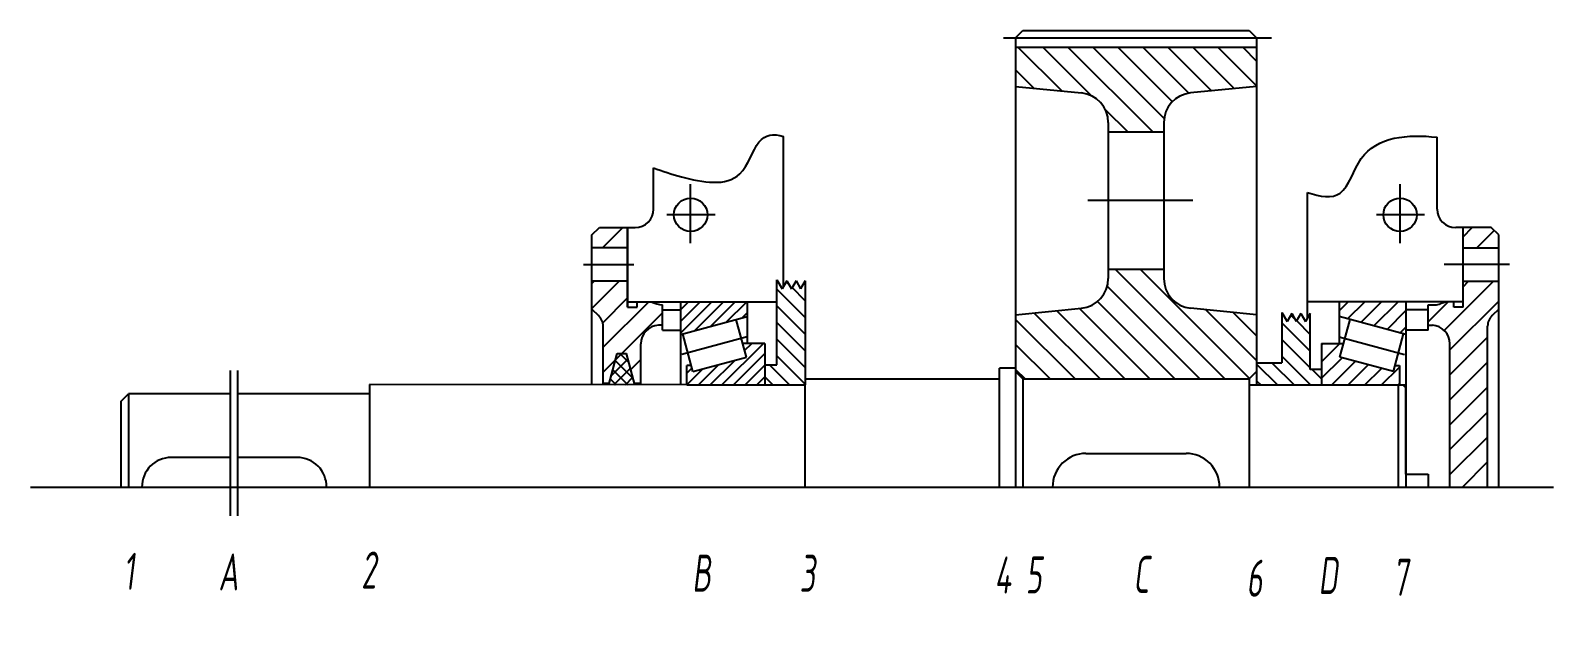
# Model space of a CAD drawing. Extents: x -500 to 7960, y -6170 to 1582.
# Drawn here: x 3702.3 to 4112.9, y -1938 to -1778.8 of the extents above; entities that cross this region are included whole.
import ezdxf

# ---------------------------------------------------------------- set-up
doc = ezdxf.new("R2010")
doc.units = 0
doc.layers.add('粗实线', color=7, linetype='CONTINUOUS', lineweight=25)
doc.styles.get("Standard").update_dxf_attribs({"font": 'gbenor.shx', "width": 0.7, "oblique": 7, "height": 10, "bigfont": 'gbcbig.shx'})
pattern_1 = [(225, (4149.019, -3983.1056), (3.367596, -3.367596), [])]

msp = doc.modelspace()

# ---------------------------------------------------------------- hatches: boundary and pattern name
at = {"layer": '粗实线'}
h = msp.add_hatch(dxfattribs=at)
h.set_pattern_fill('ANSI31', color=256, scale=1.5, angle=90)
h.set_pattern_definition([(135, (3073.983, -282.68), (-3.367596, -3.367596), [])])
h.paths.add_polyline_path([(4015.028, -1795.687), (4032.824, -1793.908), (4032.824, -1783.324), (3967.824, -1783.324), (3967.824, -1793.908), (3985.62, -1795.687, -0.3853136), (3992.824, -1803.647), (3992.824, -1806.208), (4007.824, -1806.208), (4007.824, -1803.647, -0.3853136)])
h.paths.add_polyline_path([(4007.824, -1845.768), (4007.824, -1843.208), (3992.824, -1843.208), (3992.824, -1845.768, -0.3853136), (3985.62, -1853.728), (3967.824, -1855.508), (3967.824, -1870.824), (3969.824, -1872.824), (4030.824, -1872.824), (4032.824, -1870.824), (4032.824, -1855.508), (4015.028, -1853.728, -0.3853136)])
h = msp.add_hatch(dxfattribs=at)
h.set_pattern_fill('ANSI31', color=256, scale=1.5, angle=180)
h.set_pattern_definition(pattern_1)
h.paths.add_polyline_path([(3853.647, -1846.491), (3853.647, -1853.991), (3855.442, -1855.743, -0.2020351), (3856.647, -1858.605), (3856.647, -1873.991), (3858.301, -1873.991), (3860.445, -1865.991), (3862.99, -1865.991), (3863.247, -1866.953), (3863.247, -1846.491)])
h.paths.add_polyline_path([(3865.782, -1851.991), (3865.782, -1853.488), (3863.247, -1853.488), (3863.247, -1866.953), (3865.133, -1873.991), (3866.787, -1873.991), (3866.787, -1863.342, -0.3996556), (3871.537, -1858.348), (3872.685, -1858.291), (3872.685, -1852.87, -0.0673857), (3869.588, -1851.991)])
h.paths.add_polyline_path([(3855.647, -1831.991), (3853.647, -1833.991), (3853.647, -1837.491), (3863.247, -1837.491), (3863.247, -1831.991)])
h.paths.add_polyline_path([(3862.99, -1937.991), (3863.247, -1937.991), (3863.247, -1937.029)])
h = msp.add_hatch(dxfattribs=at)
h.set_pattern_fill('ANSI31', color=256, scale=1.5, angle=180)
h.set_pattern_definition(pattern_1)
h.paths.add_polyline_path([(4085.977, -1853.488), (4085.977, -1851.991), (4084.172, -1852.012), (4082.48, -1852.507, -0.0338881), (4080.893, -1852.857), (4079.074, -1852.857), (4079.074, -1858.291), (4080.222, -1858.348, -0.3996556), (4084.972, -1863.342), (4084.972, -1901.991), (4088.512, -1901.991), (4088.512, -1853.488)])
h.paths.add_polyline_path([(4088.512, -1846.491), (4088.512, -1901.991), (4095.112, -1901.991), (4095.112, -1858.605, -0.2020351), (4096.318, -1855.743), (4098.112, -1853.991), (4098.112, -1846.491)])
h.paths.add_polyline_path([(4088.512, -1831.991), (4088.512, -1837.491), (4098.112, -1837.491), (4098.112, -1833.991), (4096.112, -1831.991)])
h = msp.add_hatch(dxfattribs=at)
h.set_pattern_fill('ANSI31', color=256, angle=90)
h.set_pattern_definition([(135, (3073.983, -282.6802), (-2.245064, -2.245064), [])])
h.paths.add_polyline_path([(3911.154, -1846.365), (3909.895, -1848.525), (3908.654, -1846.355), (3907.395, -1848.515), (3906.154, -1846.345), (3904.895, -1848.504), (3903.516, -1846.093), (3903.516, -1869.009), (3900.247, -1869.009), (3900.247, -1874.408), (3911.154, -1874.408)])
h = msp.add_hatch(dxfattribs=at)
h.set_pattern_fill('ANSI31', color=256, scale=0.7, angle=180)
h.set_pattern_definition([(225, (6455.74, -2532.1622), (1.5715448, -1.5715448), [])])
h.paths.add_polyline_path([(3888.872, -1868.692), (3880.833, -1870.846), (3880.399, -1869.226), (3879.247, -1869.226), (3879.247, -1874.491), (3888.872, -1874.491)])
h.paths.add_polyline_path([(3900.247, -1863.222), (3894.269, -1863.222), (3895.275, -1866.976), (3888.872, -1868.692), (3888.872, -1874.491), (3900.247, -1874.491)])
h.paths.add_polyline_path([(3888.872, -1851.991), (3877.497, -1851.991), (3877.497, -1860.838), (3888.872, -1857.79)])
h.paths.add_polyline_path([(3895.497, -1851.991), (3888.872, -1851.991), (3888.872, -1857.79), (3895.497, -1856.015)])
h = msp.add_hatch(dxfattribs=at)
h.set_pattern_fill('ANSI31', color=256, angle=90)
h.set_pattern_definition([(135, (4149.019, -3983.1056), (-2.245064, -2.245064), [])])
h.paths.add_polyline_path([(4043.53, -1857.339), (4042.289, -1855.169), (4041.03, -1857.329), (4039.651, -1854.917), (4039.651, -1868.462), (4032.824, -1868.462), (4032.824, -1874.491), (4050.324, -1874.491), (4050.324, -1870.316), (4047.289, -1870.316), (4047.289, -1855.189), (4046.03, -1857.349), (4044.789, -1855.179)])
h = msp.add_hatch(dxfattribs=at)
h.set_pattern_fill('ANSI31', color=256, angle=180)
h.set_pattern_definition([(225, (4149.019, -3983.1056), (2.245064, -2.245064), [])])
h.paths.add_polyline_path([(4061.699, -1868.692), (4069.739, -1870.846), (4070.173, -1869.226), (4071.324, -1869.226), (4071.324, -1874.491), (4061.699, -1874.491)])
h.paths.add_polyline_path([(4050.324, -1863.222), (4056.302, -1863.222), (4055.297, -1866.976), (4061.699, -1868.692), (4061.699, -1874.491), (4050.324, -1874.491)])
h.paths.add_polyline_path([(4061.699, -1851.991), (4073.074, -1851.991), (4073.074, -1860.838), (4061.699, -1857.79)])
h.paths.add_polyline_path([(4055.074, -1851.991), (4061.699, -1851.991), (4061.699, -1857.79), (4055.074, -1856.015)])
h = msp.add_hatch(dxfattribs=at)
h.set_pattern_fill('ANSI37', color=256, scale=0.7)
h.set_pattern_definition([(45, (4149.019, -3983.1056), (-1.5715448, 1.5715448), []), (135, (4149.019, -3983.1056), (-1.5715448, -1.5715448), [])])
h.paths.add_polyline_path([(3858.194, -1874.39), (3865.241, -1874.394), (3862.99, -1865.991), (3860.445, -1865.991)])

# ---------------------------------------------------------------- linework, layer by layer
for p, q in [((3964.607, -1780.824), (4036.853, -1780.824)), ((3967.824, -1780.824), (3969.824, -1778.824)), ((3967.824, -1780.824), (3967.824, -1901.991)), ((3969.824, -1778.824), (4030.824, -1778.824)), ((4030.824, -1778.824), (4032.824, -1780.824)), ((4032.824, -1780.824), (4032.824, -1874.491)), ((3967.824, -1783.324), (4032.824, -1783.324)), ((3967.824, -1793.908), (3985.62, -1795.687)), ((4032.824, -1793.908), (4015.028, -1795.687)), ((3992.824, -1803.647), (3992.824, -1845.768)), ((3992.824, -1806.208), (4007.824, -1806.208)), ((4007.824, -1803.647), (4007.824, -1845.768)), ((3905.247, -1847.901), (3905.247, -1807.43)), ((4081.512, -1826.991), (4081.512, -1807.633)), ((3870.247, -1826.991), (3870.247, -1815.922)), ((3880.247, -1836.234), (3880.247, -1820.281)), ((4046.512, -1856.522), (4046.512, -1822.511)), ((4071.504, -1836.234), (4071.504, -1820.281)), ((4015.612, -1824.708), (3987.367, -1824.708)), ((3886.856, -1828.55), (3873.867, -1828.55)), ((4078.113, -1828.55), (4065.124, -1828.55)), ((3853.647, -1833.991), (3855.647, -1831.991)), ((3853.647, -1874.385), (3853.647, -1833.991)), ((3855.647, -1831.991), (3865.247, -1831.991)), ((3863.247, -1853.488), (3863.247, -1831.991)), ((3863.247, -1831.991), (3863.247, -1853.488)), ((4096.112, -1831.991), (4086.512, -1831.991)), ((4088.512, -1853.488), (4088.512, -1831.991)), ((4098.112, -1833.991), (4096.112, -1831.991)), ((4098.112, -1901.991), (4098.112, -1833.991)), ((3863.247, -1837.491), (3853.647, -1837.491)), ((4088.512, -1837.491), (4098.112, -1837.491)), ((3851.332, -1841.991), (3864.894, -1841.991)), ((3992.824, -1843.208), (4007.824, -1843.208)), ((4101.044, -1841.991), (4083.375, -1841.991)), ((3863.247, -1846.491), (3853.647, -1846.491)), ((3903.516, -1869.009), (3903.516, -1846.093)), ((3903.516, -1846.093), (3904.895, -1848.504)), ((3906.154, -1846.345), (3904.895, -1848.504)), ((3906.154, -1846.345), (3907.395, -1848.515)), ((3908.654, -1846.355), (3907.395, -1848.515)), ((3908.654, -1846.355), (3909.895, -1848.525)), ((3911.154, -1846.365), (3909.895, -1848.525)), ((3911.154, -1846.365), (3911.154, -1874.408)), ((4088.512, -1846.491), (4098.112, -1846.491)), ((3853.647, -1853.991), (3855.442, -1855.743)), ((3863.247, -1851.991), (3869.588, -1851.991)), ((3863.247, -1853.488), (3865.782, -1853.488)), ((3865.782, -1853.488), (3865.782, -1851.991)), ((3869.588, -1851.991), (3903.516, -1851.991)), ((3872.685, -1859.708), (3872.685, -1852.87)), ((3872.685, -1854.154), (3877.497, -1854.154)), ((3877.497, -1851.991), (3877.497, -1874.406)), ((3877.497, -1854.154), (3877.497, -1874.491)), ((3877.497, -1860.838), (3895.497, -1856.015)), ((3878.685, -1852.991), (3878.67, -1852.991)), ((3895.497, -1851.991), (3895.497, -1863.222)), ((3967.824, -1855.508), (3985.62, -1853.728)), ((4032.824, -1855.508), (4015.028, -1853.728)), ((4039.651, -1854.917), (4039.651, -1868.462)), ((4039.651, -1854.917), (4041.03, -1857.329)), ((4042.289, -1855.169), (4041.03, -1857.329)), ((4042.289, -1855.169), (4043.53, -1857.339)), ((4044.789, -1855.179), (4043.53, -1857.339)), ((4044.789, -1855.179), (4046.03, -1857.349)), ((4047.289, -1855.189), (4046.03, -1857.349)), ((4088.512, -1851.991), (4046.512, -1851.991)), ((4047.289, -1870.316), (4047.289, -1855.189)), ((4055.074, -1851.991), (4055.074, -1863.222)), ((4073.074, -1860.838), (4055.074, -1856.015)), ((4073.074, -1851.991), (4073.074, -1901.991)), ((4073.074, -1854.154), (4073.074, -1857.991)), ((4079.074, -1854.154), (4073.074, -1854.154)), ((4079.074, -1859.708), (4079.074, -1852.857)), ((4079.074, -1852.857), (4080.895, -1852.857)), ((4084.245, -1851.991), (4082.48, -1852.507)), ((4085.977, -1851.991), (4084.172, -1852.012)), ((4085.977, -1851.991), (4084.245, -1851.991)), ((4085.977, -1853.488), (4085.977, -1851.991)), ((4088.512, -1853.488), (4085.977, -1853.488)), ((4098.112, -1853.991), (4096.318, -1855.743)), ((3856.647, -1874.39), (3856.647, -1858.605)), ((3872.685, -1858.291), (3871.537, -1858.348)), ((3872.685, -1859.708), (3877.497, -1859.708)), ((3895.275, -1866.976), (3892.549, -1856.805)), ((4055.297, -1866.976), (4058.022, -1856.805)), ((4079.074, -1859.708), (4073.074, -1859.708)), ((4079.074, -1858.291), (4080.222, -1858.348)), ((4095.112, -1901.991), (4095.112, -1858.605)), ((3866.787, -1874.395), (3866.787, -1863.342)), ((3895.497, -1861.466), (3877.885, -1866.185)), ((3880.833, -1870.846), (3878.107, -1860.675)), ((3900.247, -1863.222), (3894.269, -1863.222)), ((3900.247, -1863.222), (3900.247, -1874.408)), ((4050.324, -1863.222), (4056.302, -1863.222)), ((4050.324, -1863.222), (4050.324, -1874.491)), ((4055.074, -1861.466), (4072.687, -1866.185)), ((4069.739, -1870.846), (4072.464, -1860.675)), ((4084.972, -1901.991), (4084.972, -1863.342)), ((3858.194, -1874.39), (3860.445, -1865.991)), ((3860.445, -1865.991), (3862.99, -1865.991)), ((3865.241, -1874.394), (3862.99, -1865.991)), ((3880.833, -1870.846), (3895.275, -1866.976)), ((4069.739, -1870.846), (4055.297, -1866.976)), ((3756.185, -1909.766), (3756.185, -1870.536)), ((3758.185, -1909.766), (3758.185, -1870.536)), ((3880.399, -1869.226), (3879.247, -1869.226)), ((3879.247, -1874.408), (3879.247, -1869.226)), ((3900.247, -1869.009), (3903.516, -1869.009)), ((3967.824, -1869.908), (3963.505, -1869.908)), ((3963.505, -1901.991), (3963.505, -1869.908)), ((3969.824, -1872.824), (3967.824, -1870.824)), ((4030.824, -1872.824), (4032.824, -1870.824)), ((4032.824, -1868.462), (4039.651, -1868.462)), ((4050.324, -1870.316), (4047.289, -1870.316)), ((4070.173, -1869.226), (4071.324, -1869.226)), ((4071.324, -1869.226), (4071.324, -1874.491)), ((3793.651, -1874.36), (3793.649, -1901.991)), ((3879.247, -1874.408), (3793.651, -1874.36)), ((3856.647, -1873.991), (3858.301, -1873.991)), ((3865.133, -1873.991), (3866.787, -1873.991)), ((3879.247, -1874.408), (3911.154, -1874.408)), ((3963.505, -1872.908), (3911.154, -1872.908)), ((3911.154, -1901.991), (3911.154, -1874.408)), ((3969.824, -1872.824), (4030.824, -1872.824)), ((3969.824, -1872.824), (3969.824, -1901.991)), ((4030.824, -1872.824), (4030.824, -1901.991)), ((4071.074, -1874.491), (4030.824, -1874.491)), ((4073.074, -1874.491), (4050.324, -1874.491)), ((4071.074, -1901.991), (4071.074, -1874.491)), ((4072.374, -1874.491), (4073.074, -1875.191)), ((4073.074, -1898.464), (4073.074, -1875.191)), ((3726.647, -1878.879), (3728.647, -1876.879)), ((3726.65, -1878.876), (3726.649, -1901.991)), ((3728.651, -1876.879), (3728.649, -1901.991)), ((3756.185, -1876.879), (3728.651, -1876.879)), ((3793.651, -1876.879), (3758.185, -1876.879)), ((3986.824, -1892.908), (4013.824, -1892.908)), ((3756.185, -1893.998), (3740.185, -1893.998)), ((3774.185, -1893.998), (3758.185, -1893.998)), ((4073.074, -1898.464), (4079.074, -1898.464)), ((4079.074, -1898.464), (4079.074, -1901.991)), ((3702.254, -1901.991), (4112.888, -1901.991))]:
    msp.add_line(p, q, dxfattribs=at)
for centre in [(3880.247, -1828.55), (4071.504, -1828.55)]:
    msp.add_circle(centre, 4.5, dxfattribs=at)
for centre, radius, start, end in [((3984.824, -1803.647), 8, 0, 84.28941), ((4015.824, -1803.647), 8, 95.71059, 180), ((3865.247, -1826.991), 5, 270, 0), ((4086.512, -1826.991), 5, 180, 270), ((3984.824, -1845.768), 8, 275.71059, 0), ((4015.824, -1845.768), 8, 180, 264.28941), ((3852.647, -1858.605), 4, 0, 45.68802), ((3874.384, -1840.991), 12, 246.44354, 261.86389), ((4079.108, -1840.991), 12, 278.5536, 286.31721), ((4099.112, -1858.605), 4, 134.31198, 180), ((3871.787, -1863.342), 5, 92.86241, 180), ((4079.972, -1863.342), 5, 0, 87.13759), ((3986.824, -1901.908), 9, 90, 180.53041), ((4013.824, -1901.908), 9, 359.46959, 90), ((3740.185, -1901.882), 7.884, 90, 180.7909), ((3774.185, -1901.882), 7.884, 359.2091, 90)]:
    msp.add_arc(centre, radius, start, end, dxfattribs=at)
for points, knots in [([(3870.247, -1815.922), (3872.628, -1816.773), (3880.341, -1819.254), (3893.995, -1821.766), (3898.009, -1807.203), (3902.603, -1806.547), (3905.247, -1807.43)], [12.1143367, 12.1143367, 12.1143367, 12.1143367, 19.641991, 35.3350923, 45.2948546, 54.9477155, 54.9477155, 54.9477155, 54.9477155]), ([(4046.512, -1822.511), (4050.006, -1823.707), (4056.81, -1824.86), (4061.052, -1807.715), (4073.601, -1806.74), (4081.512, -1807.633)], [4.4452513, 4.4452513, 4.4452513, 4.4452513, 13.9941036, 24.948558, 46.2970341, 46.2970341, 46.2970341, 46.2970341])]:
    msp.add_open_spline(points, degree=3, knots=knots, dxfattribs=at)

# ---------------------------------------------------------------- texts
at = {"layer": '粗实线', "char_height": 10, "attachment_point": 1}
for s, insert in [('1', (3727.303, -1919.709)), ('A', (3752.947, -1919.881)), ('2', (3791.43, -1919.379)), ('B', (3880.656, -1920.19)), ('3', (3909.605, -1920.246)), ('4', (3962.154, -1920.723)), ('5', (3970.576, -1920.684)), ('C', (3999.577, -1920.55)), ('6', (4030.085, -1921.569)), ('D', (4049.517, -1920.825)), ('7', (4069.544, -1921.306))]:
    msp.add_mtext_dynamic_manual_height_columns(s, width=29.10647, gutter_width=12.5, heights=[0], dxfattribs=dict(at, insert=insert))

doc.saveas('drawing.dxf')
